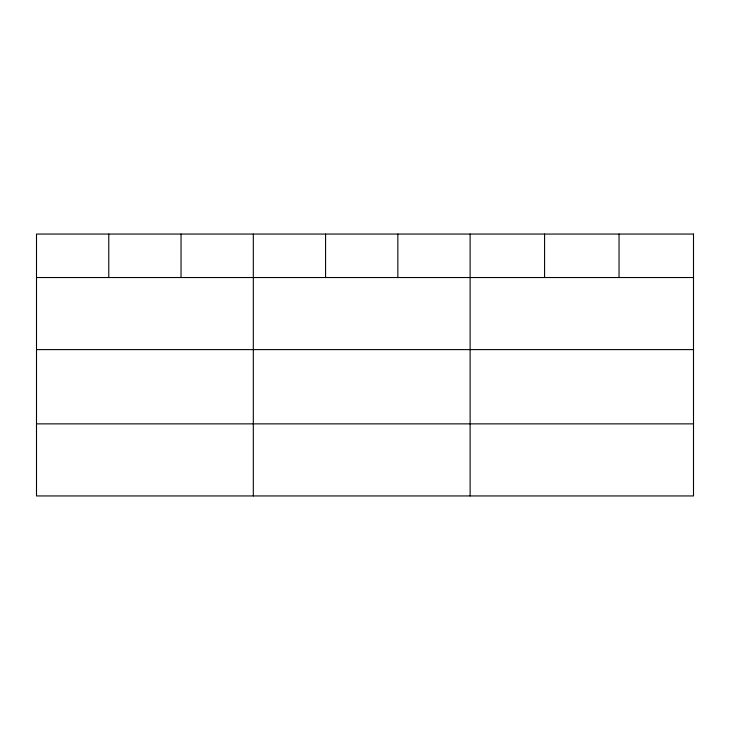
<?xml version="1.0" encoding="UTF-8"?>
<svg xmlns="http://www.w3.org/2000/svg" width="730" height="730" viewBox="0 0 730 730"><rect width="100%" height="100%" fill="white"/><g stroke="black" fill="none" stroke-linecap="round" stroke-linejoin="round"><path stroke-width="1.09" d="M36.5 277.528L693.5 277.528M36.5 349.606L693.5 349.606M36.5 423.865L693.5 423.865M619.04 234.056L619.04 277.528M544.58 234.056L544.58 277.528M470.12 234.056L470.12 495.944M397.85 234.056L397.85 277.528M325.58 234.056L325.58 277.528M253.31 234.056L253.31 495.944M181.04 234.056L181.04 277.528M108.77 234.056L108.77 277.528M693.5 234.056L36.5 234.056L36.5 495.944L693.5 495.944L693.5 234.056"/></g></svg>
